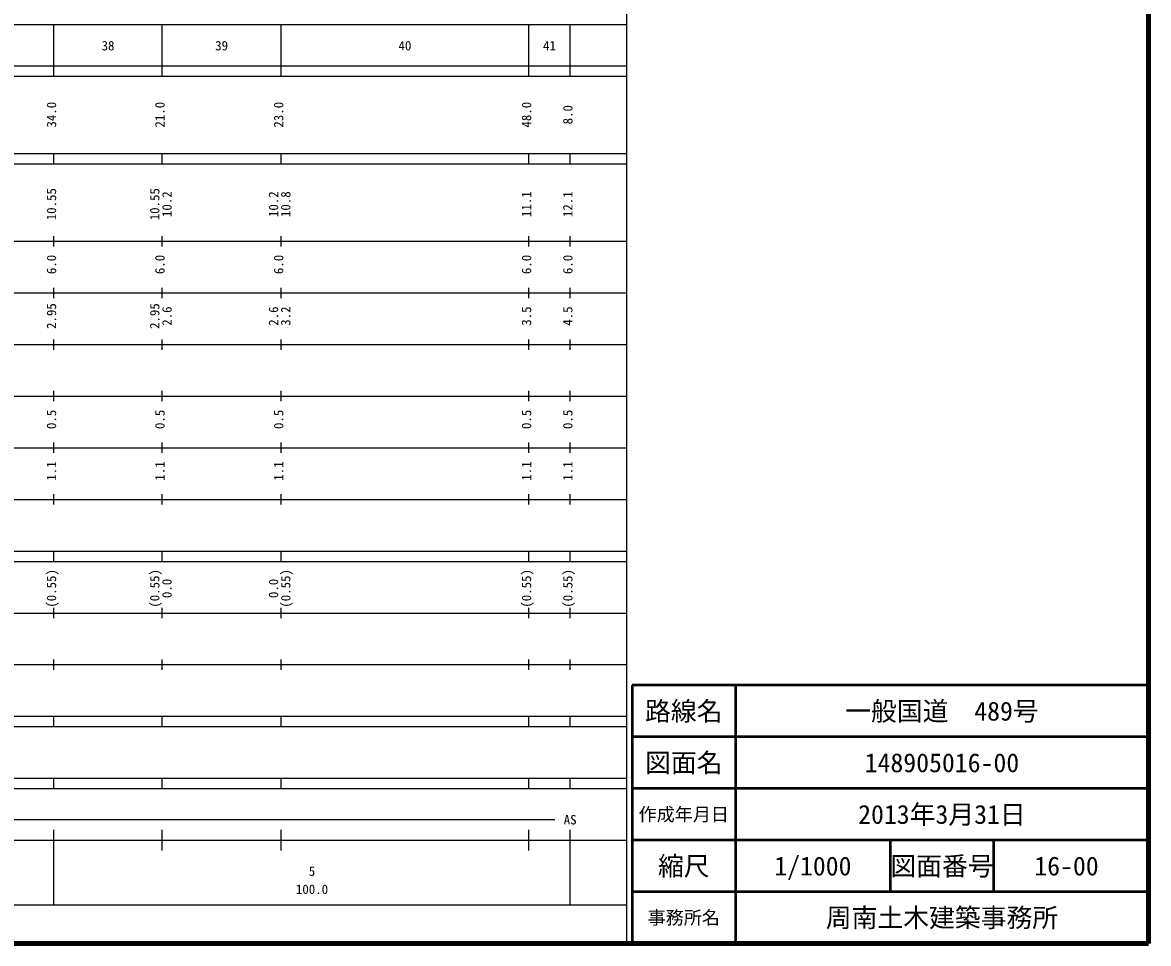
# Model space of a CAD drawing. Units: millimetres on the paper, enlarged 1000 times. Extents: x 40000 to 680000, y 20000 to 380000.
# Drawn here: x 461938 to 680000, y 20000 to 198357 of the extents above; entities that cross this region are included whole.
import ezdxf
from ezdxf.enums import TextEntityAlignment as Align

# ---------------------------------------------------------------- set-up
doc = ezdxf.new("R2010")
doc.units = ezdxf.units.MM
doc.header["$LTSCALE"] = 1000
for name, color, linetype, lineweight in [('M-TTL', 2, 'Continuous', 140), ('M-TTL-BAND', 7, 'Continuous', 25), ('M-TTL-FRAM', 2, 'Continuous', 50), ('M-TTL-LINE', 7, 'Continuous', 50)]:
    doc.layers.add(name, color=color, linetype=linetype, lineweight=lineweight)
doc.layers.add('M-TTL-TXT', color=7, linetype='Continuous')
doc.styles.add('ＭＳ ゴシック', font='')
doc.styles.get('ＭＳ ゴシック').set_extended_font_data('MS Gothic')

msp = doc.modelspace()

# ---------------------------------------------------------------- linework, layer by layer
at = {"layer": 'M-TTL'}
for p, q in [((680000, 20000), (680000, 380000)), ((40000, 20000), (680000, 20000))]:
    msp.add_line(p, q, dxfattribs=at)
at = {"layer": 'M-TTL-BAND'}
for p, q in [((579000, 20000), (579000, 370000)), ((68000, 198000), (579000, 198000)), ((468000, 188000), (468000, 198000)), ((489000, 188000), (489000, 198000)), ((512000, 188000), (512000, 198000)), ((560000, 188000), (560000, 198000)), ((568000, 188000), (568000, 198000)), ((40000, 190000), (579000, 190000)), ((40000, 188000), (579000, 188000)), ((40000, 173000), (579000, 173000)), ((468000, 171000), (468000, 173000)), ((489000, 171000), (489000, 173000)), ((512000, 171000), (512000, 173000)), ((560000, 171000), (560000, 173000)), ((568000, 171000), (568000, 173000)), ((40000, 171000), (579000, 171000)), ((40000, 156000), (579000, 156000)), ((468000, 155000), (468000, 157000)), ((489000, 155000), (489000, 157000)), ((512000, 155000), (512000, 157000)), ((560000, 155000), (560000, 157000)), ((568000, 155000), (568000, 157000)), ((468000, 145000), (468000, 147000)), ((489000, 145000), (489000, 147000)), ((512000, 145000), (512000, 147000)), ((560000, 145000), (560000, 147000)), ((568000, 145000), (568000, 147000)), ((46000, 146000), (579000, 146000)), ((52000, 136000), (579000, 136000)), ((468000, 135000), (468000, 137000)), ((489000, 135000), (489000, 137000)), ((512000, 135000), (512000, 137000)), ((560000, 135000), (560000, 137000)), ((568000, 135000), (568000, 137000)), ((468000, 125000), (468000, 127000)), ((489000, 125000), (489000, 127000)), ((512000, 125000), (512000, 127000)), ((560000, 125000), (560000, 127000)), ((568000, 125000), (568000, 127000)), ((46000, 126000), (579000, 126000)), ((52000, 116000), (579000, 116000)), ((468000, 115000), (468000, 117000)), ((489000, 115000), (489000, 117000)), ((512000, 115000), (512000, 117000)), ((560000, 115000), (560000, 117000)), ((568000, 115000), (568000, 117000)), ((468000, 105000), (468000, 107000)), ((489000, 105000), (489000, 107000)), ((512000, 105000), (512000, 107000)), ((560000, 105000), (560000, 107000)), ((568000, 105000), (568000, 107000)), ((46000, 106000), (579000, 106000)), ((40000, 96000), (579000, 96000)), ((468000, 94000), (468000, 96000)), ((489000, 94000), (489000, 96000)), ((512000, 94000), (512000, 96000)), ((560000, 94000), (560000, 96000)), ((568000, 94000), (568000, 96000)), ((40000, 94000), (579000, 94000)), ((49000, 84000), (579000, 84000)), ((468000, 83000), (468000, 85000)), ((489000, 83000), (489000, 85000)), ((512000, 83000), (512000, 85000)), ((560000, 83000), (560000, 85000)), ((568000, 83000), (568000, 85000)), ((468000, 73000), (468000, 75000)), ((489000, 73000), (489000, 75000)), ((512000, 73000), (512000, 75000)), ((560000, 73000), (560000, 75000)), ((568000, 73000), (568000, 75000)), ((40000, 74000), (579000, 74000)), ((40000, 64000), (579000, 64000)), ((468000, 62000), (468000, 64000)), ((489000, 62000), (489000, 64000)), ((512000, 62000), (512000, 64000)), ((560000, 62000), (560000, 64000)), ((568000, 62000), (568000, 64000)), ((40000, 62000), (579000, 62000)), ((40000, 52000), (579000, 52000)), ((468000, 50000), (468000, 52000)), ((489000, 50000), (489000, 52000)), ((512000, 50000), (512000, 52000)), ((560000, 50000), (560000, 52000)), ((568000, 50000), (568000, 52000)), ((40000, 50000), (579000, 50000)), ((71000, 44000), (565000, 44000)), ((468000, 27500), (468000, 42000)), ((489000, 38000), (489000, 42000)), ((512000, 38000), (512000, 42000)), ((560000, 38000), (560000, 42000)), ((568000, 27500), (568000, 42000)), ((40000, 40000), (579000, 40000)), ((68000, 27500), (579000, 27500))]:
    msp.add_line(p, q, dxfattribs=at)
at = {"layer": 'M-TTL-FRAM'}
for p, q in [((680000, 70000), (580000, 70000)), ((580000, 70000), (580000, 20000))]:
    msp.add_line(p, q, dxfattribs=at)
at = {"layer": 'M-TTL-LINE'}
for p, q in [((600000, 70000), (600000, 20000)), ((680000, 60000), (580000, 60000)), ((680000, 50000), (580000, 50000)), ((680000, 40000), (580000, 40000)), ((630000, 40000), (630000, 30000)), ((650000, 40000), (650000, 30000)), ((680000, 30000), (580000, 30000))]:
    msp.add_line(p, q, dxfattribs=at)

# ---------------------------------------------------------------- texts
at = {"layer": 'M-TTL-BAND', "style": 'ＭＳ ゴシック'}
for s, p in [('38', (478500, 192405)), ('39', (500500, 192405)), ('40', (536000, 192405)), ('41', (564000, 192405)), ('AS', (568000, 42500)), ('5', (518000, 32523)), ('100.0', (518000, 29033))]:
    msp.add_text(s, height=1833, dxfattribs=at).set_placement(p, align=Align.BOTTOM_CENTER)
for s, p in [('34.0', (469000, 180500)), ('21.0', (490000, 180500)), ('23.0', (513000, 180500)), ('48.0', (561000, 180500)), ('8.0', (569000, 180500)), ('10.55', (469000, 163174)), ('10.55', (489000, 163174)), ('10.2', (491370, 163174)), ('10.2', (512000, 163174)), ('10.8', (514370, 163174)), ('11.1', (561000, 163174)), ('12.1', (569000, 163174)), ('6.0', (469000, 151500)), ('6.0', (490000, 151500)), ('6.0', (513000, 151500)), ('6.0', (561000, 151500)), ('6.0', (569000, 151500)), ('2.95', (469000, 141500)), ('2.95', (489000, 141500)), ('2.6', (491370, 141500)), ('2.6', (512000, 141500)), ('3.2', (514370, 141500)), ('3.5', (561000, 141500)), ('4.5', (569000, 141500)), ('0.5', (469000, 121500)), ('0.5', (490000, 121500)), ('0.5', (513000, 121500)), ('0.5', (561000, 121500)), ('0.5', (569000, 121500)), ('1.1', (469000, 111500)), ('1.1', (490000, 111500)), ('1.1', (513000, 111500)), ('1.1', (561000, 111500)), ('1.1', (569000, 111500)), ('(0.55)', (469000, 88764)), ('(0.55)', (489000, 88764)), ('(0.55)', (514370, 88764)), ('(0.55)', (561000, 88764)), ('(0.55)', (569000, 88764)), ('0.0', (491370, 88764)), ('0.0', (512000, 88764))]:
    msp.add_text(s, height=1833, rotation=90, dxfattribs=at).set_placement(p, align=Align.BOTTOM_CENTER)
at = {"layer": 'M-TTL-TXT', "style": 'ＭＳ ゴシック'}
for s, height, p in [('路線名', 3666, (590000, 65000)), ('路線名', 3666, (590000, 65000)), ('一般国道\u3000489号', 3666, (640000, 65000)), ('図面名', 3666, (590000, 55000)), ('図面名', 3666, (590000, 55000)), ('148905016-00', 3666, (640000, 55000)), ('作成年月日', 2566, (590000, 45000)), ('作成年月日', 2566, (590000, 45000)), ('2013年3月31日', 3666, (640000, 45000)), ('縮尺', 3666, (590000, 35000)), ('縮尺', 3666, (590000, 35000)), ('1/1000', 3666, (615000, 35000)), ('図面番号', 3666, (640000, 35000)), ('図面番号', 3666, (640000, 35000)), ('16-00', 3666, (664125, 35000)), ('事務所名', 2566, (590000, 25000)), ('事務所名', 2566, (590000, 25000)), ('周南土木建築事務所', 3666, (640000, 25000))]:
    msp.add_text(s, height=height, dxfattribs=at).set_placement(p, align=Align.MIDDLE_CENTER)

doc.saveas('drawing.dxf')
